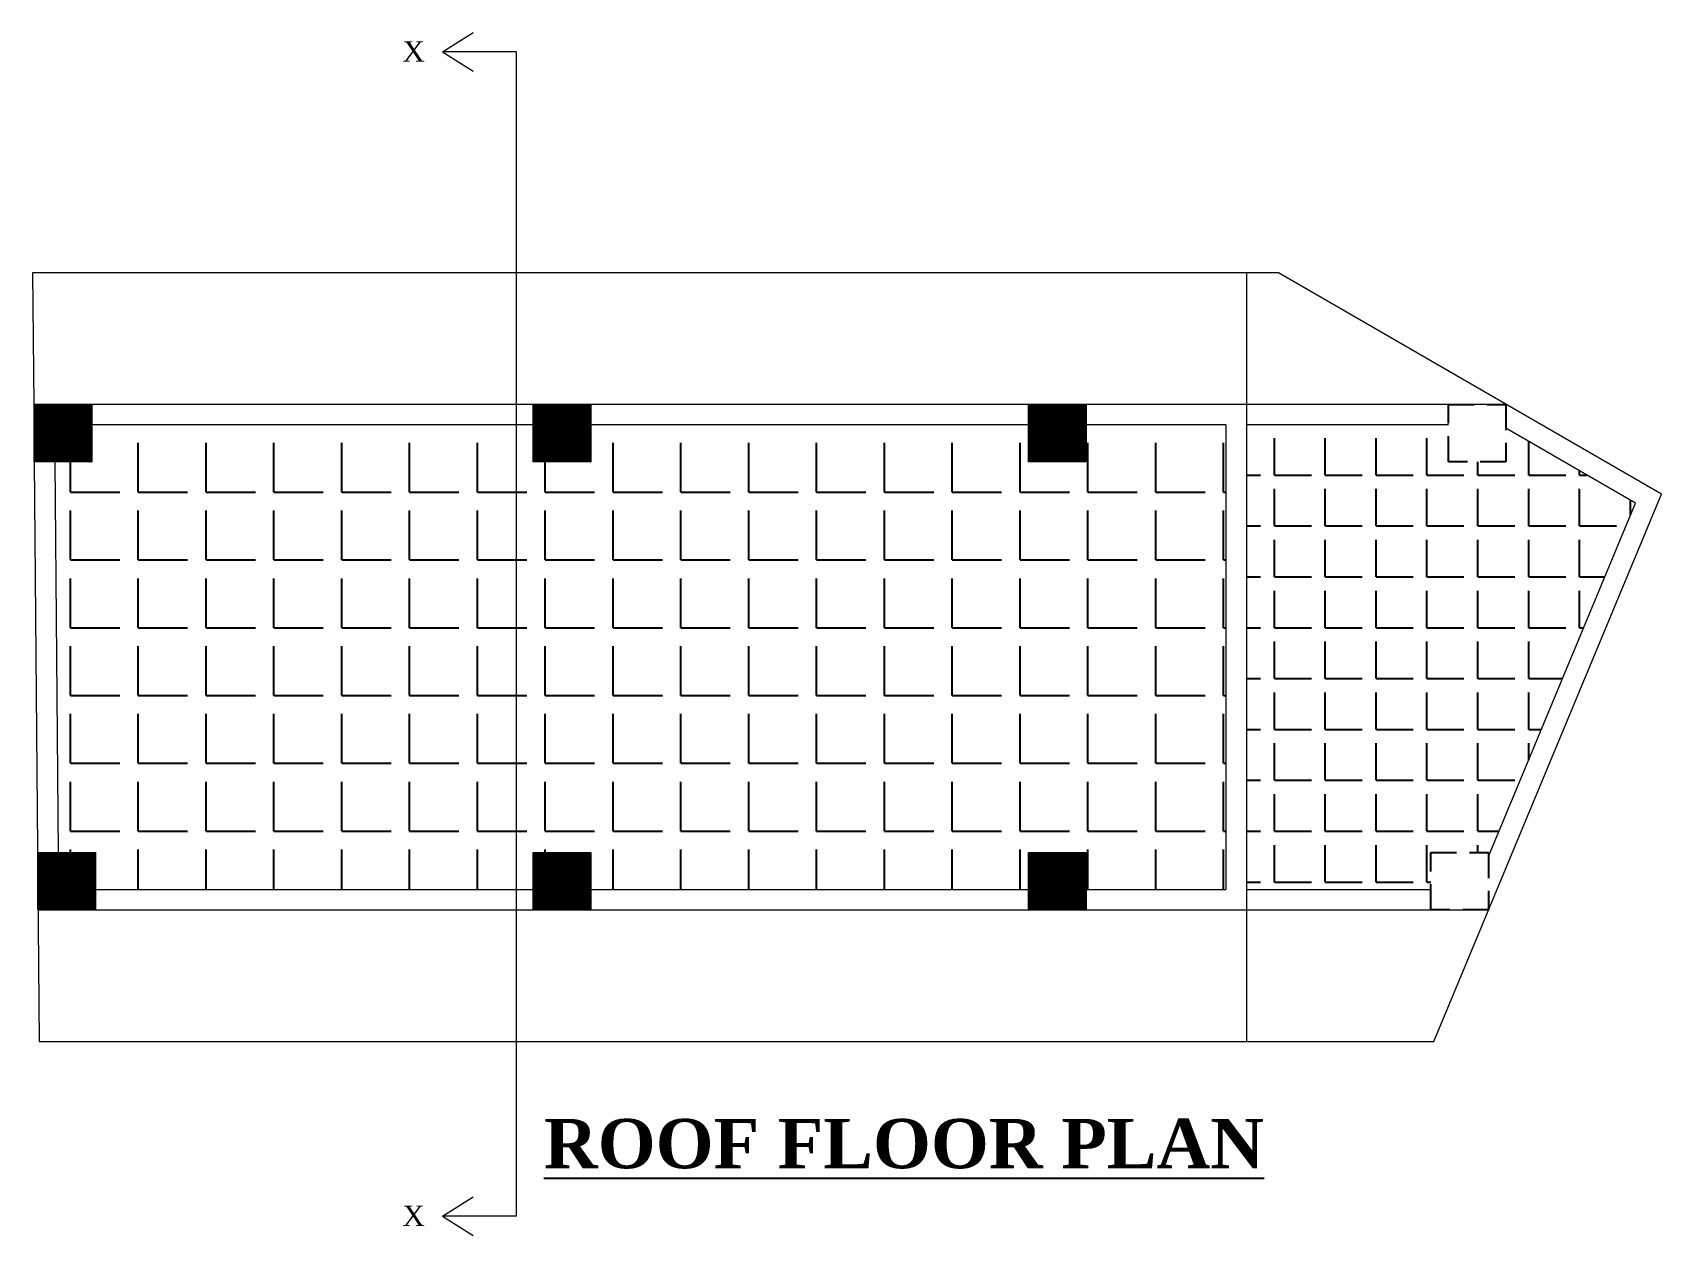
# Model space of a CAD drawing. Header units: inches. Extents: x 20273 to 41102, y -4696 to -1121.
# Drawn here: x 29086.7 to 29482.9, y -2138.6 to -1846 of the extents above; entities that cross this region are included whole.
import ezdxf

# ---------------------------------------------------------------- set-up
doc = ezdxf.new("R2010")
doc.units = ezdxf.units.IN
doc.header["$LTSCALE"] = 5
doc.header["$MEASUREMENT"] = 0
doc.linetypes.add('HIDDEN', pattern=[0.375, 0.25, -0.125])
doc.layers.add('A-WALL', color=7, linetype='Continuous', lineweight=9)
doc.layers.add('TEXT', color=6, linetype='Continuous')
doc.layers.add('WALL', color=7, linetype='Continuous')
doc.styles.add('ordinary', font='times.ttf')
pattern_1 = [(45, (2967.62238, 1728.14984), (-0.08838834765, 0.08838834765), [])]

msp = doc.modelspace()

# ---------------------------------------------------------------- hatches: boundary and pattern name
at = {"layer": 'A-WALL', "ltscale": 5}
h = msp.add_hatch(dxfattribs=at)
h.set_pattern_fill('ANSI31', color=256)
h.set_pattern_definition(pattern_1)
h.paths.add_polyline_path([(29101.09, -1950.46), (29101.09, -1936.46), (29087.09, -1936.46), (29087.09, -1950.46)])
h = msp.add_hatch(dxfattribs=at)
h.set_pattern_fill('ANSI31', color=256)
h.set_pattern_definition(pattern_1)
h.paths.add_polyline_path([(29222.51, -1950.46), (29222.51, -1936.46), (29208.51, -1936.46), (29208.51, -1950.46)])
h = msp.add_hatch(dxfattribs=at)
h.set_pattern_fill('ANSI31', color=256)
h.set_pattern_definition(pattern_1)
h.paths.add_polyline_path([(29343.01, -1950.46), (29343.01, -1936.46), (29329.01, -1936.46), (29329.01, -1950.46)])
h = msp.add_hatch(dxfattribs=at)
h.set_pattern_fill('ANSI31', color=256)
h.set_pattern_definition(pattern_1)
h.paths.add_polyline_path([(29102.01, -2059.45), (29102.01, -2045.45), (29088.01, -2045.45), (29088.01, -2059.45)])
h = msp.add_hatch(dxfattribs=at)
h.set_pattern_fill('ANSI31', color=256)
h.set_pattern_definition(pattern_1)
h.paths.add_polyline_path([(29222.51, -2059.45), (29222.51, -2045.45), (29208.51, -2045.45), (29208.51, -2059.45)])
h = msp.add_hatch(dxfattribs=at)
h.set_pattern_fill('ANSI31', color=256)
h.set_pattern_definition(pattern_1)
h.paths.add_polyline_path([(29329.01, -2059.45), (29343.01, -2059.45), (29343.01, -2045.45), (29329.01, -2045.45)])
at = {"layer": 'WALL', "linetype": 'ByBlock', "ltscale": 5, "true_color": 0xf8991e}
h = msp.add_hatch(dxfattribs=at)
h.set_pattern_fill('ANGLE', color=30, scale=60)
h.set_pattern_definition([(0, (-1115.592, 236.72), (0, 16.5), [12, -4.5]), (90, (-1115.592, 236.72), (-16.5, 1e-15), [12, -4.5])])
h.paths.add_polyline_path([(29222.51, -1950.46), (29208.51, -1950.46), (29208.51, -1941.46), (29101.09, -1941.46), (29101.09, -1950.46), (29092.09, -1950.46), (29092.89, -2045.45), (29102.01, -2045.45), (29102.01, -2054.45), (29208.51, -2054.45), (29208.51, -2045.45), (29222.51, -2045.45), (29222.51, -2054.45), (29329.01, -2054.45), (29329.01, -2045.45), (29343.01, -2045.45), (29343.01, -2054.45), (29377.01, -2054.45), (29377.01, -1941.46), (29343.01, -1941.46), (29343.01, -1950.46), (29329.01, -1950.46), (29329.01, -1941.46), (29222.51, -1941.46)])
h = msp.add_hatch(dxfattribs=at)
h.set_pattern_fill('ANGLE', color=30, scale=45)
h.set_pattern_definition([(0, (-1115.592, 236.72), (0, 12.375), [9, -3.375]), (90, (-1115.592, 236.72), (-12.375, 8e-16), [9, -3.375])])
h.paths.add_polyline_path([(29382.01, -1941.46), (29382.01, -2054.45), (29426.88, -2054.45), (29426.88, -2045.45), (29440.88, -2045.45), (29440.88, -2046.43), (29476.65, -1960.45), (29445.13, -1942.24), (29445.13, -1950.46), (29431.13, -1950.46), (29431.13, -1941.46)])

# ---------------------------------------------------------------- linework, layer by layer
at = {"layer": 'A-WALL', "ltscale": 5}
for p, q in [((29186.46, -1850.67), (29193.89, -1845.99)), ((29204.46, -1850.67), (29186.46, -1850.67)), ((29186.46, -1850.67), (29193.89, -1855.34)), ((29204.46, -2133.95), (29204.46, -1850.67)), ((29086.7, -1904.46), (29086.97, -1936.46)), ((29389.76, -1904.46), (29086.7, -1904.46)), ((29382.01, -1904.46), (29382.01, -2091.45)), ((29482.95, -1958.32), (29389.76, -1904.46)), ((29382.01, -1936.46), (29086.97, -1936.46)), ((29086.97, -1936.46), (29087.09, -1950.46)), ((29445.13, -1936.46), (29382.01, -1936.46)), ((29087.09, -1941.46), (29086.97, -1941.46)), ((29208.51, -1941.46), (29101.09, -1941.46)), ((29329.01, -1941.46), (29222.51, -1941.46)), ((29377.01, -1941.46), (29343.01, -1941.46)), ((29377.01, -1941.46), (29377.01, -2054.45)), ((29431.13, -1941.46), (29382.01, -1941.46)), ((29476.65, -1960.45), (29445.13, -1942.24)), ((29087.09, -1950.46), (29088.28, -2091.45)), ((29092.09, -1950.42), (29092.89, -2045.45)), ((29427.57, -2091.45), (29482.95, -1958.32)), ((29440.88, -2046.43), (29476.65, -1960.45)), ((29102.01, -2054.45), (29208.51, -2054.45)), ((29222.39, -2054.45), (29329.01, -2054.45)), ((29343.01, -2054.45), (29377.01, -2054.45)), ((29382.01, -2054.45), (29426.88, -2054.45)), ((29088.01, -2059.45), (29382.01, -2059.45)), ((29382.01, -2059.45), (29440.88, -2059.45)), ((29088.28, -2091.45), (29427.57, -2091.45)), ((29186.46, -2133.95), (29193.89, -2129.27)), ((29204.46, -2133.95), (29186.46, -2133.95)), ((29186.46, -2133.95), (29193.89, -2138.63))]:
    msp.add_line(p, q, dxfattribs=at)
for points in [[(29087.09, -1936.46), (29101.09, -1936.46), (29101.09, -1950.46), (29087.09, -1950.46)], [(29208.51, -1936.46), (29222.51, -1936.46), (29222.51, -1950.46), (29208.51, -1950.46)], [(29329.01, -1936.46), (29343.01, -1936.46), (29343.01, -1950.46), (29329.01, -1950.46)], [(29088.01, -2045.45), (29102.01, -2045.45), (29102.01, -2059.45), (29088.01, -2059.45)], [(29208.51, -2045.45), (29222.51, -2045.45), (29222.51, -2059.45), (29208.51, -2059.45)], [(29329.01, -2045.45), (29343.01, -2045.45), (29343.01, -2059.45), (29329.01, -2059.45)]]:
    msp.add_lwpolyline(points, close=True, dxfattribs=at)
at = {"layer": 'WALL', "color": 2, "linetype": 'HIDDEN', "ltscale": 5}
for points in [[(29431.13, -1936.46), (29445.13, -1936.46), (29445.13, -1950.46), (29431.13, -1950.46)], [(29426.88, -2045.45), (29440.88, -2045.45), (29440.88, -2059.45), (29426.88, -2059.45)]]:
    msp.add_lwpolyline(points, close=True, dxfattribs=at)

# ---------------------------------------------------------------- texts
at = {"layer": 'TEXT', "style": 'ordinary'}
for p in [(29176.67, -1853.08), (29176.67, -2136.36)]:
    msp.add_text('X', height=5, dxfattribs=at).set_placement(p)
at = {"layer": 'TEXT', "insert": (29298.69, -2122.45), "char_height": 12, "width": 219.8151, "attachment_point": 8, "rotation": 359.9996, "style": 'ordinary'}
msp.add_mtext('{\\fTimes New Roman|b1|i0|c0|p18;\\LROOF FLOOR PLAN}', dxfattribs=at)

doc.saveas('drawing.dxf')
